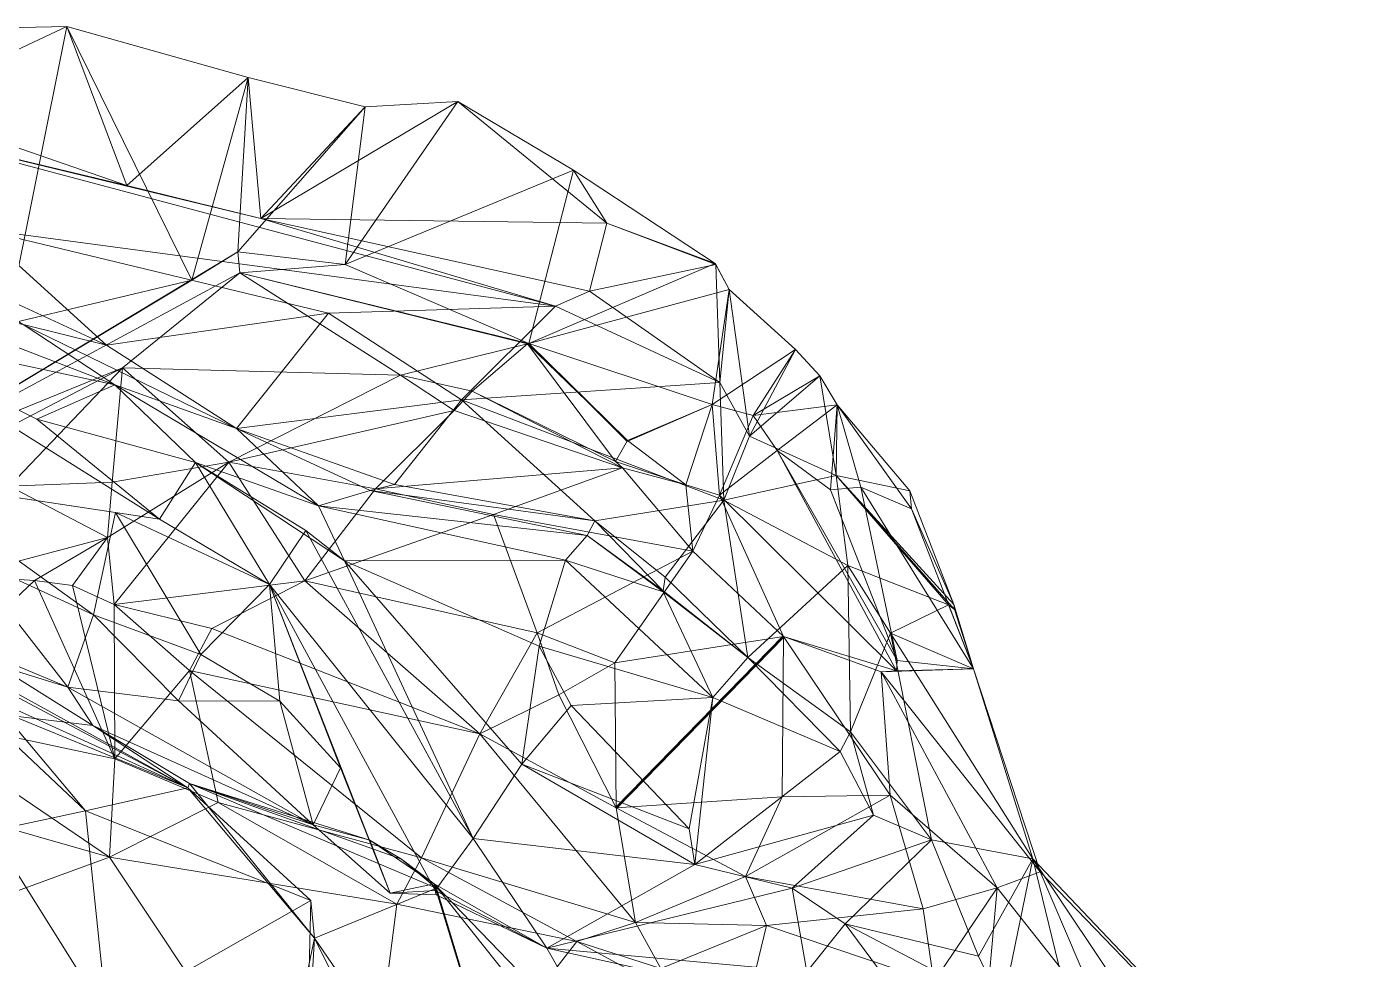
# Model space of a CAD drawing. Extents: x 8150 to 8561, y 2087 to 2332.
# Drawn here: x 8415.8 to 8561.4, y 2229.2 to 2331.7 of the extents above; entities that cross this region are included whole.
import ezdxf

# ---------------------------------------------------------------- set-up
doc = ezdxf.new("R2010")
doc.units = 0
doc.header["$MEASUREMENT"] = 0
doc.linetypes.add('CONTINUOUS2', pattern=[0])

msp = doc.modelspace()

# ---------------------------------------------------------------- linework, layer by layer
at = {"color": 2, "linetype": 'CONTINUOUS', "lineweight": 53}
msp.add_line((8498.992, 2264.71, -1092.894), (8480.598, 2245.878, -1117.932), dxfattribs=at)
at = {"color": 7, "linetype": 'CONTINUOUS', "lineweight": 0}
msp.add_polyline3d([(8404.633, 2266.526, -1309.17), (8422.295, 2245.556, -1300), (8447.048, 2235.681, -1275), (8447.44, 2231.538, -1250), (8474.449, 2192.093, -1225), (8482.852, 2190.647, -1200), (8502.935, 2211.088, -1175), (8521.599, 2194.132, -1150)], dxfattribs=at)
at = {"color": 2, "linetype": 'CONTINUOUS2', "lineweight": 0}
for points in [[(8401.594, 2322.982, -1070.353), (8426.844, 2314.243, -1073), (8420.232, 2331.733, -1050), (8401.594, 2322.982, -1070.353)], [(8408.296, 2331.493, -1050), (8401.594, 2322.982, -1070.353), (8420.232, 2331.733, -1050), (8408.296, 2331.493, -1050)], [(8420.232, 2331.733, -1050), (8413.686, 2299.015, -1050), (8408.296, 2331.493, -1050), (8420.232, 2331.733, -1050)], [(8413.686, 2299.015, -1050), (8420.232, 2331.733, -1050), (8433.967, 2303.843, -1050), (8413.686, 2299.015, -1050)], [(8420.232, 2331.733, -1050), (8440.179, 2326.122, -1050), (8433.967, 2303.843, -1050), (8420.232, 2331.733, -1050)], [(8440.179, 2326.122, -1050), (8420.232, 2331.733, -1050), (8426.844, 2314.243, -1073), (8440.179, 2326.122, -1050)], [(8426.844, 2314.243, -1073), (8441.563, 2310.633, -1073), (8440.179, 2326.122, -1050), (8426.844, 2314.243, -1073)], [(8440.179, 2326.122, -1050), (8439.05, 2306.967, -1050), (8433.967, 2303.843, -1050), (8440.179, 2326.122, -1050)], [(8453.036, 2322.902, -1050), (8439.05, 2306.967, -1050), (8440.179, 2326.122, -1050), (8453.036, 2322.902, -1050)], [(8453.036, 2322.902, -1050), (8440.179, 2326.122, -1050), (8441.563, 2310.633, -1073), (8453.036, 2322.902, -1050)], [(8453.036, 2322.902, -1050), (8441.563, 2310.633, -1073), (8463.214, 2323.487, -1050), (8453.036, 2322.902, -1050)], [(8463.214, 2323.487, -1050), (8441.563, 2310.633, -1073), (8479.558, 2310.118, -1058.581), (8463.214, 2323.487, -1050)], [(8463.214, 2323.487, -1050), (8450.826, 2305.587, -1050), (8453.036, 2322.902, -1050), (8463.214, 2323.487, -1050)], [(8450.826, 2305.587, -1050), (8463.214, 2323.487, -1050), (8475.897, 2315.927, -1050), (8450.826, 2305.587, -1050)], [(8479.558, 2310.118, -1058.581), (8475.897, 2315.927, -1050), (8463.214, 2323.487, -1050), (8479.558, 2310.118, -1058.581)], [(8401.594, 2322.982, -1070.353), (8400.278, 2320.612, -1083.261), (8426.844, 2314.243, -1073), (8401.594, 2322.982, -1070.353)], [(8453.036, 2322.902, -1050), (8450.826, 2305.587, -1050), (8439.05, 2306.967, -1050), (8453.036, 2322.902, -1050)], [(8400.278, 2320.612, -1083.261), (8410.505, 2309.486, -1095), (8473.942, 2301.001, -1081.09), (8400.278, 2320.612, -1083.261)], [(8441.563, 2310.633, -1073), (8400.278, 2320.612, -1083.261), (8473.942, 2301.001, -1081.09), (8441.563, 2310.633, -1073)], [(8441.563, 2310.633, -1073), (8426.844, 2314.243, -1073), (8400.278, 2320.612, -1083.261), (8441.563, 2310.633, -1073)], [(8450.826, 2305.587, -1050), (8475.897, 2315.927, -1050), (8470.998, 2296.88, -1050), (8450.826, 2305.587, -1050)], [(8470.998, 2296.88, -1050), (8475.897, 2315.927, -1050), (8491.465, 2305.675, -1050), (8470.998, 2296.88, -1050)], [(8475.897, 2315.927, -1050), (8479.558, 2310.118, -1058.581), (8491.465, 2305.675, -1050), (8475.897, 2315.927, -1050)], [(8479.558, 2310.118, -1058.581), (8441.563, 2310.633, -1073), (8477.683, 2302.65, -1071.796), (8479.558, 2310.118, -1058.581)], [(8441.563, 2310.633, -1073), (8473.942, 2301.001, -1081.09), (8477.683, 2302.65, -1071.796), (8441.563, 2310.633, -1073)], [(8410.505, 2309.486, -1095), (8400.773, 2307.693, -1104.875), (8424.603, 2296.717, -1111.505), (8410.505, 2309.486, -1095)], [(8473.942, 2301.001, -1081.09), (8410.505, 2309.486, -1095), (8448.991, 2300.222, -1095), (8473.942, 2301.001, -1081.09)], [(8410.505, 2309.486, -1095), (8424.603, 2296.717, -1111.505), (8448.991, 2300.222, -1095), (8410.505, 2309.486, -1095)], [(8479.558, 2310.118, -1058.581), (8477.683, 2302.65, -1071.796), (8491.562, 2305.585, -1055.141), (8479.558, 2310.118, -1058.581)], [(8491.562, 2305.585, -1055.141), (8491.465, 2305.675, -1050), (8479.558, 2310.118, -1058.581), (8491.562, 2305.585, -1055.141)], [(8424.603, 2296.717, -1111.505), (8400.773, 2307.693, -1104.875), (8415.443, 2299, -1120), (8424.603, 2296.717, -1111.505)], [(8439.262, 2304.664, -1056.245), (8399.921, 2283.424, -1059.859), (8439.05, 2306.967, -1050), (8439.262, 2304.664, -1056.245)], [(8433.967, 2303.843, -1050), (8439.05, 2306.967, -1050), (8399.921, 2283.424, -1059.859), (8433.967, 2303.843, -1050)], [(8450.826, 2305.587, -1050), (8439.262, 2304.664, -1056.245), (8439.05, 2306.967, -1050), (8450.826, 2305.587, -1050)], [(8426.346, 2294.229, -1073), (8399.921, 2283.424, -1059.859), (8439.262, 2304.664, -1056.245), (8426.346, 2294.229, -1073)], [(8439.262, 2304.664, -1056.245), (8456.893, 2293.424, -1073), (8426.346, 2294.229, -1073), (8439.262, 2304.664, -1056.245)], [(8450.826, 2305.587, -1050), (8470.998, 2296.88, -1050), (8439.262, 2304.664, -1056.245), (8450.826, 2305.587, -1050)], [(8439.262, 2304.664, -1056.245), (8470.852, 2296.865, -1057.453), (8456.893, 2293.424, -1073), (8439.262, 2304.664, -1056.245)], [(8470.998, 2296.88, -1050), (8470.852, 2296.865, -1057.453), (8439.262, 2304.664, -1056.245), (8470.998, 2296.88, -1050)], [(8470.998, 2296.88, -1050), (8491.465, 2305.675, -1050), (8493.008, 2302.843, -1050), (8470.998, 2296.88, -1050)], [(8491.991, 2292.619, -1073), (8491.562, 2305.585, -1055.141), (8477.683, 2302.65, -1071.796), (8491.991, 2292.619, -1073)], [(8493.008, 2302.843, -1050), (8491.465, 2305.675, -1050), (8491.562, 2305.585, -1055.141), (8493.008, 2302.843, -1050)], [(8491.562, 2305.585, -1055.141), (8491.991, 2292.619, -1073), (8493.008, 2302.843, -1050), (8491.562, 2305.585, -1055.141)], [(8413.686, 2299.015, -1050), (8433.967, 2303.843, -1050), (8399.921, 2283.424, -1059.859), (8413.686, 2299.015, -1050)], [(8425.522, 2292.357, -1134.147), (8400.802, 2301.877, -1138.517), (8397.28, 2298.387, -1150), (8425.522, 2292.357, -1134.147)], [(8425.522, 2292.357, -1134.147), (8415.443, 2299, -1120), (8400.802, 2301.877, -1138.517), (8425.522, 2292.357, -1134.147)], [(8493.008, 2302.843, -1050), (8491.148, 2290.177, -1050), (8470.998, 2296.88, -1050), (8493.008, 2302.843, -1050)], [(8491.991, 2292.619, -1073), (8477.683, 2302.65, -1071.796), (8473.942, 2301.001, -1081.09), (8491.991, 2292.619, -1073)], [(8493.008, 2302.843, -1050), (8500.306, 2296.251, -1050), (8491.148, 2290.177, -1050), (8493.008, 2302.843, -1050)], [(8493.008, 2302.843, -1050), (8491.991, 2292.619, -1073), (8495.241, 2286.698, -1073), (8493.008, 2302.843, -1050)], [(8495.241, 2286.698, -1073), (8500.306, 2296.251, -1050), (8493.008, 2302.843, -1050), (8495.241, 2286.698, -1073)], [(8424.603, 2296.717, -1111.505), (8438.872, 2287.551, -1120), (8448.991, 2300.222, -1095), (8424.603, 2296.717, -1111.505)], [(8463.588, 2290.712, -1098.046), (8448.991, 2300.222, -1095), (8438.872, 2287.551, -1120), (8463.588, 2290.712, -1098.046)], [(8473.942, 2301.001, -1081.09), (8448.991, 2300.222, -1095), (8463.588, 2290.712, -1095), (8473.942, 2301.001, -1081.09)], [(8463.588, 2290.712, -1098.046), (8463.588, 2290.712, -1095), (8448.991, 2300.222, -1095), (8463.588, 2290.712, -1098.046)], [(8473.942, 2301.001, -1081.09), (8463.588, 2290.712, -1095), (8491.991, 2292.619, -1073), (8473.942, 2301.001, -1081.09)], [(8424.603, 2296.717, -1111.505), (8415.443, 2299, -1120), (8438.872, 2287.551, -1120), (8424.603, 2296.717, -1111.505)], [(8415.443, 2299, -1120), (8425.522, 2292.357, -1134.147), (8438.872, 2287.551, -1120), (8415.443, 2299, -1120)], [(8397.28, 2298.387, -1150), (8416.93, 2288.598, -1150), (8425.522, 2292.357, -1134.147), (8397.28, 2298.387, -1150)], [(8416.93, 2288.598, -1150), (8397.28, 2298.387, -1150), (8430.427, 2277.584, -1175), (8416.93, 2288.598, -1150)], [(8402.78, 2281.777, -1175), (8430.427, 2277.584, -1175), (8397.28, 2298.387, -1150), (8402.78, 2281.777, -1175)], [(8464.771, 2291.655, -1073), (8456.893, 2293.424, -1073), (8470.852, 2296.865, -1057.453), (8464.771, 2291.655, -1073)], [(8464.771, 2291.655, -1073), (8470.852, 2296.865, -1057.453), (8480.527, 2283.933, -1073), (8464.771, 2291.655, -1073)], [(8481.841, 2286.231, -1057.951), (8470.852, 2296.865, -1057.453), (8470.998, 2296.88, -1050), (8481.841, 2286.231, -1057.951)], [(8470.852, 2296.865, -1057.453), (8481.841, 2286.231, -1057.951), (8480.527, 2283.933, -1073), (8470.852, 2296.865, -1057.453)], [(8481.823, 2286.142, -1050), (8470.998, 2296.88, -1050), (8491.148, 2290.177, -1050), (8481.823, 2286.142, -1050)], [(8470.998, 2296.88, -1050), (8481.823, 2286.142, -1050), (8481.841, 2286.231, -1057.951), (8470.998, 2296.88, -1050)], [(8495.635, 2288.998, -1050), (8491.148, 2290.177, -1050), (8500.306, 2296.251, -1050), (8495.635, 2288.998, -1050)], [(8502.963, 2293.349, -1050), (8500.306, 2296.251, -1050), (8495.241, 2286.698, -1073), (8502.963, 2293.349, -1050)], [(8502.963, 2293.349, -1050), (8495.635, 2288.998, -1050), (8500.306, 2296.251, -1050), (8502.963, 2293.349, -1050)], [(8401.177, 2281.081, -1072.536), (8399.921, 2283.424, -1059.859), (8426.346, 2294.229, -1073), (8401.177, 2281.081, -1072.536)], [(8413.952, 2281.205, -1095), (8401.177, 2281.081, -1072.536), (8426.346, 2294.229, -1073), (8413.952, 2281.205, -1095)], [(8425.235, 2281.666, -1094.16), (8413.952, 2281.205, -1095), (8426.346, 2294.229, -1073), (8425.235, 2281.666, -1094.16)], [(8438.038, 2283.857, -1095), (8425.235, 2281.666, -1094.16), (8426.346, 2294.229, -1073), (8438.038, 2283.857, -1095)], [(8426.346, 2294.229, -1073), (8456.893, 2293.424, -1073), (8438.038, 2283.857, -1095), (8426.346, 2294.229, -1073)], [(8462.808, 2289.536, -1080.141), (8438.038, 2283.857, -1095), (8456.893, 2293.424, -1073), (8462.808, 2289.536, -1080.141)], [(8462.808, 2289.536, -1080.141), (8456.893, 2293.424, -1073), (8464.771, 2291.655, -1073), (8462.808, 2289.536, -1080.141)], [(8502.963, 2293.349, -1050), (8495.241, 2286.698, -1073), (8504.757, 2282.401, -1073), (8502.963, 2293.349, -1050)], [(8504.874, 2290.148, -1050), (8495.635, 2288.998, -1050), (8502.963, 2293.349, -1050), (8504.874, 2290.148, -1050)], [(8502.963, 2293.349, -1050), (8504.757, 2282.401, -1073), (8504.874, 2290.148, -1050), (8502.963, 2293.349, -1050)], [(8434.389, 2283.817, -1150), (8425.522, 2292.357, -1134.147), (8416.93, 2288.598, -1150), (8434.389, 2283.817, -1150)], [(8438.872, 2287.551, -1120), (8425.522, 2292.357, -1134.147), (8447.912, 2279.048, -1133.636), (8438.872, 2287.551, -1120)], [(8447.912, 2279.048, -1133.636), (8425.522, 2292.357, -1134.147), (8434.389, 2283.817, -1150), (8447.912, 2279.048, -1133.636)], [(8462.808, 2289.536, -1080.141), (8464.771, 2291.655, -1073), (8481.288, 2283.241, -1075.175), (8462.808, 2289.536, -1080.141)], [(8463.588, 2290.712, -1095), (8492.416, 2279.685, -1095), (8491.991, 2292.619, -1073), (8463.588, 2290.712, -1095)], [(8480.527, 2283.933, -1073), (8481.288, 2283.241, -1075.175), (8464.771, 2291.655, -1073), (8480.527, 2283.933, -1073)], [(8492.416, 2279.685, -1095), (8492.416, 2279.685, -1091.618), (8491.991, 2292.619, -1073), (8492.416, 2279.685, -1095)], [(8495.241, 2286.698, -1073), (8491.991, 2292.619, -1073), (8492.416, 2279.685, -1091.618), (8495.241, 2286.698, -1073)], [(8456.257, 2281.396, -1113.076), (8463.588, 2290.712, -1098.046), (8438.872, 2287.551, -1120), (8456.257, 2281.396, -1113.076)], [(8456.257, 2281.396, -1113.076), (8478.246, 2277.418, -1112.346), (8463.588, 2290.712, -1098.046), (8456.257, 2281.396, -1113.076)], [(8463.588, 2290.712, -1095), (8478.246, 2277.418, -1112.346), (8492.416, 2279.685, -1095), (8463.588, 2290.712, -1095)], [(8463.588, 2290.712, -1095), (8463.588, 2290.712, -1098.046), (8478.246, 2277.418, -1112.346), (8463.588, 2290.712, -1095)], [(8491.148, 2290.177, -1050), (8481.841, 2286.231, -1057.951), (8481.823, 2286.142, -1050), (8491.148, 2290.177, -1050)], [(8491.148, 2290.177, -1050), (8488.244, 2281.359, -1073), (8481.841, 2286.231, -1057.951), (8491.148, 2290.177, -1050)], [(8491.942, 2280.233, -1073), (8488.244, 2281.359, -1073), (8491.148, 2290.177, -1050), (8491.942, 2280.233, -1073)], [(8491.148, 2290.177, -1050), (8495.635, 2288.998, -1050), (8491.942, 2280.233, -1073), (8491.148, 2290.177, -1050)], [(8504.874, 2290.148, -1050), (8498.299, 2285.126, -1050), (8495.635, 2288.998, -1050), (8504.874, 2290.148, -1050)], [(8504.133, 2280.805, -1050), (8498.299, 2285.126, -1050), (8504.874, 2290.148, -1050), (8504.133, 2280.805, -1050)], [(8504.874, 2290.148, -1050), (8507.494, 2281.104, -1050), (8504.133, 2280.805, -1050), (8504.874, 2290.148, -1050)], [(8504.874, 2290.148, -1050), (8504.757, 2282.401, -1073), (8512.87, 2280.704, -1050), (8504.874, 2290.148, -1050)], [(8504.874, 2290.148, -1050), (8512.87, 2280.704, -1050), (8513.057, 2278.73, -1050), (8504.874, 2290.148, -1050)], [(8504.874, 2290.148, -1050), (8513.057, 2278.73, -1050), (8507.494, 2281.104, -1050), (8504.874, 2290.148, -1050)], [(8430.427, 2277.584, -1175), (8434.389, 2283.817, -1150), (8416.93, 2288.598, -1150), (8430.427, 2277.584, -1175)], [(8462.808, 2289.536, -1080.141), (8454.147, 2280.922, -1094.402), (8438.038, 2283.857, -1095), (8462.808, 2289.536, -1080.141)], [(8454.147, 2280.922, -1094.402), (8462.808, 2289.536, -1080.141), (8481.288, 2283.241, -1075.175), (8454.147, 2280.922, -1094.402)], [(8495.635, 2288.998, -1050), (8498.299, 2285.126, -1050), (8491.942, 2280.233, -1073), (8495.635, 2288.998, -1050)], [(8456.257, 2281.396, -1113.076), (8438.872, 2287.551, -1120), (8453.58, 2280.74, -1120), (8456.257, 2281.396, -1113.076)], [(8453.58, 2280.74, -1120), (8438.872, 2287.551, -1120), (8447.912, 2279.048, -1133.636), (8453.58, 2280.74, -1120)], [(8488.244, 2281.359, -1073), (8480.527, 2283.933, -1073), (8481.841, 2286.231, -1057.951), (8488.244, 2281.359, -1073)], [(8504.757, 2282.401, -1073), (8495.241, 2286.698, -1073), (8492.416, 2279.685, -1091.618), (8504.757, 2282.401, -1073)], [(8491.942, 2280.233, -1073), (8498.299, 2285.126, -1050), (8511.396, 2260.929, -1073), (8491.942, 2280.233, -1073)], [(8511.456, 2262.05, -1071.851), (8511.396, 2260.929, -1073), (8498.299, 2285.126, -1050), (8511.456, 2262.05, -1071.851)], [(8498.299, 2285.126, -1050), (8504.133, 2280.805, -1050), (8511.456, 2262.05, -1071.851), (8498.299, 2285.126, -1050)], [(8425.451, 2268.202, -1120), (8424.696, 2275.569, -1104.429), (8438.038, 2283.857, -1095), (8425.451, 2268.202, -1120)], [(8425.235, 2281.666, -1094.16), (8438.038, 2283.857, -1095), (8424.696, 2275.569, -1104.429), (8425.235, 2281.666, -1094.16)], [(8425.451, 2268.202, -1120), (8438.038, 2283.857, -1095), (8446.379, 2270.818, -1105.73), (8425.451, 2268.202, -1120)], [(8434.389, 2283.817, -1150), (8430.427, 2277.584, -1175), (8442.495, 2270.42, -1175), (8434.389, 2283.817, -1150)], [(8434.389, 2283.817, -1150), (8450.762, 2273.024, -1150), (8447.912, 2279.048, -1133.636), (8434.389, 2283.817, -1150)], [(8434.389, 2283.817, -1150), (8446.491, 2276.359, -1157.73), (8450.762, 2273.024, -1150), (8434.389, 2283.817, -1150)], [(8442.495, 2270.42, -1175), (8446.491, 2276.359, -1157.73), (8434.389, 2283.817, -1150), (8442.495, 2270.42, -1175)], [(8454.147, 2280.922, -1094.402), (8446.379, 2270.818, -1105.73), (8438.038, 2283.857, -1095), (8454.147, 2280.922, -1094.402)], [(8467.126, 2278.123, -1095), (8454.147, 2280.922, -1094.402), (8481.288, 2283.241, -1075.175), (8467.126, 2278.123, -1095)], [(8467.126, 2278.123, -1095), (8481.288, 2283.241, -1075.175), (8489.027, 2274.081, -1090.797), (8467.126, 2278.123, -1095)], [(8488.244, 2281.359, -1073), (8481.288, 2283.241, -1075.175), (8480.527, 2283.933, -1073), (8488.244, 2281.359, -1073)], [(8489.027, 2274.081, -1090.797), (8481.288, 2283.241, -1075.175), (8488.244, 2281.359, -1073), (8489.027, 2274.081, -1090.797)], [(8402.78, 2281.777, -1175), (8425.601, 2278.309, -1180.42), (8430.427, 2277.584, -1175), (8402.78, 2281.777, -1175)], [(8423.189, 2267.074, -1200), (8425.601, 2278.309, -1180.42), (8402.78, 2281.777, -1175), (8423.189, 2267.074, -1200)], [(8402.78, 2281.777, -1175), (8409.097, 2273.545, -1200), (8423.189, 2267.074, -1200), (8402.78, 2281.777, -1175)], [(8413.952, 2281.205, -1095), (8424.696, 2275.569, -1104.429), (8408.805, 2271.366, -1120), (8413.952, 2281.205, -1095)], [(8425.235, 2281.666, -1094.16), (8424.696, 2275.569, -1104.429), (8413.952, 2281.205, -1095), (8425.235, 2281.666, -1094.16)], [(8478.246, 2277.418, -1112.346), (8456.257, 2281.396, -1113.076), (8453.58, 2280.74, -1120), (8478.246, 2277.418, -1112.346)], [(8488.244, 2281.359, -1073), (8491.942, 2280.233, -1073), (8489.027, 2274.081, -1090.797), (8488.244, 2281.359, -1073)], [(8504.757, 2282.401, -1073), (8492.416, 2279.685, -1091.618), (8506.039, 2272.492, -1095.01), (8504.757, 2282.401, -1073)], [(8517.713, 2268.219, -1068.799), (8504.757, 2282.401, -1073), (8517.754, 2267.655, -1073), (8517.713, 2268.219, -1068.799)], [(8517.713, 2268.219, -1068.799), (8512.87, 2280.704, -1050), (8504.757, 2282.401, -1073), (8517.713, 2268.219, -1068.799)], [(8517.1, 2268.166, -1081.279), (8517.754, 2267.655, -1073), (8504.757, 2282.401, -1073), (8517.1, 2268.166, -1081.279)], [(8504.757, 2282.401, -1073), (8506.039, 2272.492, -1095.01), (8517.1, 2268.166, -1081.279), (8504.757, 2282.401, -1073)], [(8446.379, 2270.818, -1105.73), (8454.147, 2280.922, -1094.402), (8467.126, 2278.123, -1095), (8446.379, 2270.818, -1105.73)], [(8453.58, 2280.74, -1120), (8447.912, 2279.048, -1133.636), (8477.406, 2275.792, -1120), (8453.58, 2280.74, -1120)], [(8453.58, 2280.74, -1120), (8477.406, 2275.792, -1120), (8478.246, 2277.418, -1112.346), (8453.58, 2280.74, -1120)], [(8498.992, 2264.71, -1092.894), (8489.027, 2274.081, -1090.797), (8491.942, 2280.233, -1073), (8498.992, 2264.71, -1092.894)], [(8498.992, 2264.71, -1092.894), (8491.942, 2280.233, -1073), (8511.396, 2260.929, -1073), (8498.992, 2264.71, -1092.894)], [(8511.456, 2262.05, -1071.851), (8504.133, 2280.805, -1050), (8507.494, 2281.104, -1050), (8511.456, 2262.05, -1071.851)], [(8519.843, 2261.152, -1073), (8511.456, 2262.05, -1071.851), (8507.494, 2281.104, -1050), (8519.843, 2261.152, -1073)], [(8507.494, 2281.104, -1050), (8513.057, 2278.73, -1050), (8519.843, 2261.152, -1073), (8507.494, 2281.104, -1050)], [(8513.057, 2278.73, -1050), (8512.87, 2280.704, -1050), (8517.713, 2268.219, -1068.799), (8513.057, 2278.73, -1050)], [(8425.601, 2278.309, -1180.42), (8423.189, 2267.074, -1200), (8434.965, 2262.728, -1200), (8425.601, 2278.309, -1180.42)], [(8430.427, 2277.584, -1175), (8425.601, 2278.309, -1180.42), (8442.495, 2270.42, -1175), (8430.427, 2277.584, -1175)], [(8434.965, 2262.728, -1200), (8442.495, 2270.42, -1175), (8425.601, 2278.309, -1180.42), (8434.965, 2262.728, -1200)], [(8475.035, 2273.096, -1135.649), (8447.912, 2279.048, -1133.636), (8450.762, 2273.024, -1150), (8475.035, 2273.096, -1135.649)], [(8475.035, 2273.096, -1135.649), (8477.406, 2275.792, -1120), (8447.912, 2279.048, -1133.636), (8475.035, 2273.096, -1135.649)], [(8485.989, 2271.221, -1109.379), (8492.416, 2279.685, -1095), (8478.246, 2277.418, -1112.346), (8485.989, 2271.221, -1109.379)], [(8492.416, 2279.685, -1095), (8485.989, 2271.221, -1109.379), (8495.061, 2262.404, -1120.617), (8492.416, 2279.685, -1095)], [(8492.416, 2279.685, -1091.618), (8492.416, 2279.685, -1095), (8506.039, 2272.492, -1095.01), (8492.416, 2279.685, -1091.618)], [(8495.061, 2262.404, -1120.617), (8506.039, 2272.492, -1095.01), (8492.416, 2279.685, -1095), (8495.061, 2262.404, -1120.617)], [(8513.057, 2278.73, -1050), (8517.713, 2268.219, -1068.799), (8519.843, 2261.152, -1073), (8513.057, 2278.73, -1050)], [(8467.126, 2278.123, -1095), (8471.926, 2265.121, -1106.929), (8446.379, 2270.818, -1105.73), (8467.126, 2278.123, -1095)], [(8489.027, 2274.081, -1095), (8467.126, 2278.123, -1095), (8489.027, 2274.081, -1090.797), (8489.027, 2274.081, -1095)], [(8489.027, 2274.081, -1095), (8471.926, 2265.121, -1106.929), (8467.126, 2278.123, -1095), (8489.027, 2274.081, -1095)], [(8478.246, 2277.418, -1112.346), (8477.406, 2275.792, -1120), (8485.78, 2269.718, -1114.567), (8478.246, 2277.418, -1112.346)], [(8485.989, 2271.221, -1109.379), (8478.246, 2277.418, -1112.346), (8485.78, 2269.718, -1114.567), (8485.989, 2271.221, -1109.379)], [(8416.692, 2270.862, -1120), (8408.805, 2271.366, -1120), (8424.696, 2275.569, -1104.429), (8416.692, 2270.862, -1120)], [(8424.696, 2275.569, -1104.429), (8420.865, 2270.311, -1120), (8416.692, 2270.862, -1120), (8424.696, 2275.569, -1104.429)], [(8420.865, 2270.311, -1120), (8424.696, 2275.569, -1104.429), (8425.451, 2268.202, -1120), (8420.865, 2270.311, -1120)], [(8446.491, 2276.359, -1157.73), (8442.495, 2270.42, -1175), (8464.882, 2242.505, -1175), (8446.491, 2276.359, -1157.73)], [(8464.882, 2242.505, -1175), (8450.762, 2273.024, -1150), (8446.491, 2276.359, -1157.73), (8464.882, 2242.505, -1175)], [(8477.406, 2275.792, -1120), (8475.035, 2273.096, -1135.649), (8485.751, 2269.591, -1120), (8477.406, 2275.792, -1120)], [(8485.751, 2269.591, -1120), (8485.78, 2269.718, -1114.567), (8477.406, 2275.792, -1120), (8485.751, 2269.591, -1120)], [(8489.027, 2274.081, -1095), (8480.444, 2261.789, -1105.617), (8471.926, 2265.121, -1106.929), (8489.027, 2274.081, -1095)], [(8480.444, 2261.789, -1105.617), (8489.027, 2274.081, -1095), (8498.992, 2264.71, -1092.894), (8480.444, 2261.789, -1105.617)], [(8489.027, 2274.081, -1095), (8489.027, 2274.081, -1090.797), (8498.992, 2264.71, -1092.894), (8489.027, 2274.081, -1095)], [(8420.371, 2259.137, -1225), (8423.189, 2267.074, -1200), (8409.097, 2273.545, -1200), (8420.371, 2259.137, -1225)], [(8409.097, 2273.545, -1200), (8411.293, 2262.889, -1225), (8420.371, 2259.137, -1225), (8409.097, 2273.545, -1200)], [(8450.762, 2273.024, -1150), (8472.127, 2263.639, -1150), (8475.035, 2273.096, -1135.649), (8450.762, 2273.024, -1150)], [(8470.23, 2250.667, -1154.049), (8472.127, 2263.639, -1150), (8450.762, 2273.024, -1150), (8470.23, 2250.667, -1154.049)], [(8464.882, 2242.505, -1175), (8470.23, 2250.667, -1154.049), (8450.762, 2273.024, -1150), (8464.882, 2242.505, -1175)], [(8491.209, 2257.983, -1127.943), (8475.035, 2273.096, -1135.649), (8472.127, 2263.639, -1150), (8491.209, 2257.983, -1127.943)], [(8485.751, 2269.591, -1120), (8475.035, 2273.096, -1135.649), (8491.209, 2257.983, -1127.943), (8485.751, 2269.591, -1120)], [(8506.354, 2254.207, -1115.378), (8506.039, 2272.492, -1095.01), (8495.061, 2262.404, -1120.617), (8506.354, 2254.207, -1115.378)], [(8510.747, 2265.084, -1098.299), (8517.1, 2268.166, -1081.279), (8506.039, 2272.492, -1095.01), (8510.747, 2265.084, -1098.299)], [(8510.747, 2265.084, -1098.299), (8506.039, 2272.492, -1095.01), (8506.354, 2254.207, -1115.378), (8510.747, 2265.084, -1098.299)], [(8408.805, 2271.366, -1120), (8416.692, 2270.862, -1120), (8401.456, 2256.379, -1149.774), (8408.805, 2271.366, -1120)], [(8485.989, 2271.221, -1109.379), (8485.78, 2269.718, -1114.567), (8495.061, 2262.404, -1120.617), (8485.989, 2271.221, -1109.379)], [(8425.535, 2251.271, -1149.069), (8401.456, 2256.379, -1149.774), (8416.692, 2270.862, -1120), (8425.535, 2251.271, -1149.069)], [(8416.692, 2270.862, -1120), (8420.865, 2270.311, -1120), (8425.535, 2251.271, -1149.069), (8416.692, 2270.862, -1120)], [(8420.865, 2270.311, -1120), (8425.451, 2268.202, -1120), (8425.535, 2251.271, -1149.069), (8420.865, 2270.311, -1120)], [(8446.379, 2270.818, -1105.73), (8436.163, 2265.576, -1118.94), (8425.451, 2268.202, -1120), (8446.379, 2270.818, -1105.73)], [(8443.652, 2257.609, -1200), (8442.495, 2270.42, -1175), (8434.965, 2262.728, -1200), (8443.652, 2257.609, -1200)], [(8436.163, 2265.576, -1118.94), (8446.379, 2270.818, -1105.73), (8465.618, 2254.015, -1120), (8436.163, 2265.576, -1118.94)], [(8450.312, 2250.269, -1200), (8442.495, 2270.42, -1175), (8443.652, 2257.609, -1200), (8450.312, 2250.269, -1200)], [(8450.312, 2250.269, -1200), (8455.786, 2236.48, -1200), (8442.495, 2270.42, -1175), (8450.312, 2250.269, -1200)], [(8464.882, 2242.505, -1175), (8442.495, 2270.42, -1175), (8460.716, 2236.796, -1192.188), (8464.882, 2242.505, -1175)], [(8442.495, 2270.42, -1175), (8455.786, 2236.48, -1200), (8460.716, 2236.796, -1192.188), (8442.495, 2270.42, -1175)], [(8446.379, 2270.818, -1105.73), (8471.926, 2265.121, -1106.929), (8465.618, 2254.015, -1120), (8446.379, 2270.818, -1105.73)], [(8485.78, 2269.718, -1114.567), (8485.751, 2269.591, -1120), (8495.061, 2262.404, -1120.617), (8485.78, 2269.718, -1114.567)], [(8485.751, 2269.591, -1120), (8491.209, 2257.983, -1127.943), (8495.061, 2262.404, -1120.617), (8485.751, 2269.591, -1120)], [(8433.724, 2260.965, -1131.505), (8425.535, 2251.271, -1149.069), (8425.451, 2268.202, -1120), (8433.724, 2260.965, -1131.505)], [(8425.451, 2268.202, -1120), (8436.163, 2265.576, -1118.94), (8433.724, 2260.965, -1131.505), (8425.451, 2268.202, -1120)], [(8519.843, 2261.152, -1073), (8517.1, 2268.166, -1081.279), (8510.747, 2265.084, -1098.299), (8519.843, 2261.152, -1073)], [(8517.1, 2268.166, -1081.279), (8519.843, 2261.152, -1073), (8517.754, 2267.655, -1073), (8517.1, 2268.166, -1081.279)], [(8517.713, 2268.219, -1068.799), (8517.754, 2267.655, -1073), (8519.843, 2261.152, -1073), (8517.713, 2268.219, -1068.799)], [(8423.189, 2267.074, -1200), (8420.371, 2259.137, -1225), (8432.521, 2257.621, -1206.591), (8423.189, 2267.074, -1200)], [(8432.521, 2257.621, -1206.591), (8434.965, 2262.728, -1200), (8423.189, 2267.074, -1200), (8432.521, 2257.621, -1206.591)], [(8433.551, 2248.052, -1275), (8402.255, 2262.268, -1279.868), (8400.626, 2266.224, -1287.112), (8433.551, 2248.052, -1275)], [(8400.626, 2266.224, -1287.112), (8401.588, 2265.014, -1300.704), (8433.551, 2248.052, -1275), (8400.626, 2266.224, -1287.112)], [(8433.724, 2260.965, -1131.505), (8436.163, 2265.576, -1118.94), (8465.618, 2254.015, -1120), (8433.724, 2260.965, -1131.505)], [(8433.551, 2248.052, -1275), (8401.588, 2265.014, -1300.704), (8422.295, 2245.556, -1300), (8433.551, 2248.052, -1275)], [(8422.295, 2245.556, -1300), (8401.588, 2265.014, -1300.704), (8411.857, 2243.297, -1308.483), (8422.295, 2245.556, -1300)], [(8471.926, 2265.121, -1106.929), (8474.314, 2258.304, -1109.059), (8465.618, 2254.015, -1120), (8471.926, 2265.121, -1106.929)], [(8474.314, 2258.304, -1109.059), (8471.926, 2265.121, -1106.929), (8480.444, 2261.789, -1105.617), (8474.314, 2258.304, -1109.059)], [(8480.598, 2245.878, -1117.932), (8480.444, 2261.789, -1105.617), (8498.992, 2264.71, -1092.894), (8480.598, 2245.878, -1117.932)], [(8498.992, 2264.71, -1092.894), (8498.839, 2247.093, -1110.74), (8480.598, 2245.878, -1117.932), (8498.992, 2264.71, -1092.894)], [(8498.839, 2247.093, -1110.74), (8498.992, 2264.71, -1092.894), (8510.688, 2247.263, -1095), (8498.839, 2247.093, -1110.74)], [(8509.703, 2260.829, -1080.796), (8498.992, 2264.71, -1092.894), (8511.396, 2260.929, -1073), (8509.703, 2260.829, -1080.796)], [(8498.992, 2264.71, -1092.894), (8509.703, 2260.829, -1080.796), (8510.688, 2247.263, -1095), (8498.992, 2264.71, -1092.894)], [(8510.747, 2265.084, -1098.299), (8506.354, 2254.207, -1115.378), (8515.241, 2242.34, -1120), (8510.747, 2265.084, -1098.299)], [(8526.382, 2240.279, -1095.518), (8519.843, 2261.152, -1073), (8510.747, 2265.084, -1098.299), (8526.382, 2240.279, -1095.518)], [(8515.241, 2242.34, -1120), (8526.382, 2240.279, -1095.518), (8510.747, 2265.084, -1098.299), (8515.241, 2242.34, -1120)], [(8414.269, 2255.996, -1275), (8402.255, 2262.268, -1279.868), (8433.551, 2248.052, -1275), (8414.269, 2255.996, -1275)], [(8420.371, 2259.137, -1225), (8411.293, 2262.889, -1225), (8412.449, 2261.6, -1250), (8420.371, 2259.137, -1225)], [(8434.965, 2262.728, -1200), (8432.521, 2257.621, -1206.591), (8443.652, 2257.609, -1200), (8434.965, 2262.728, -1200)], [(8470.23, 2250.667, -1154.049), (8475.651, 2257.106, -1150), (8472.127, 2263.639, -1150), (8470.23, 2250.667, -1154.049)], [(8472.127, 2263.639, -1150), (8475.651, 2257.106, -1150), (8491.209, 2257.983, -1127.943), (8472.127, 2263.639, -1150)], [(8491.209, 2257.983, -1127.943), (8505.199, 2252.061, -1120), (8495.061, 2262.404, -1120.617), (8491.209, 2257.983, -1127.943)], [(8506.354, 2254.207, -1115.378), (8495.061, 2262.404, -1120.617), (8505.199, 2252.061, -1120), (8506.354, 2254.207, -1115.378)], [(8412.449, 2261.6, -1250), (8423.102, 2254.908, -1250), (8420.371, 2259.137, -1225), (8412.449, 2261.6, -1250)], [(8414.269, 2255.996, -1275), (8423.102, 2254.908, -1250), (8412.449, 2261.6, -1250), (8414.269, 2255.996, -1275)], [(8433.724, 2260.965, -1131.505), (8436.86, 2246.448, -1149.728), (8425.535, 2251.271, -1149.069), (8433.724, 2260.965, -1131.505)], [(8433.724, 2260.965, -1131.505), (8459.224, 2240.368, -1140.199), (8436.86, 2246.448, -1149.728), (8433.724, 2260.965, -1131.505)], [(8465.618, 2254.015, -1120), (8459.224, 2240.368, -1140.199), (8433.724, 2260.965, -1131.505), (8465.618, 2254.015, -1120)], [(8474.314, 2258.304, -1109.059), (8480.444, 2261.789, -1105.617), (8480.598, 2245.878, -1117.932), (8474.314, 2258.304, -1109.059)], [(8511.396, 2260.929, -1073), (8519.843, 2261.152, -1073), (8509.703, 2260.829, -1080.796), (8511.396, 2260.929, -1073)], [(8509.703, 2260.829, -1080.796), (8519.843, 2261.152, -1073), (8527.187, 2238.822, -1086.047), (8509.703, 2260.829, -1080.796)], [(8510.688, 2247.263, -1095), (8509.703, 2260.829, -1080.796), (8522.456, 2237.096, -1094.252), (8510.688, 2247.263, -1095)], [(8527.187, 2238.822, -1086.047), (8522.456, 2237.096, -1094.252), (8509.703, 2260.829, -1080.796), (8527.187, 2238.822, -1086.047)], [(8519.843, 2261.152, -1073), (8511.396, 2260.929, -1073), (8511.456, 2262.05, -1071.851), (8519.843, 2261.152, -1073)], [(8519.843, 2261.152, -1073), (8526.382, 2240.279, -1095.518), (8527.187, 2238.822, -1086.047), (8519.843, 2261.152, -1073)], [(8447.318, 2243.999, -1225), (8432.521, 2257.621, -1206.591), (8420.371, 2259.137, -1225), (8447.318, 2243.999, -1225)], [(8420.371, 2259.137, -1225), (8423.102, 2254.908, -1250), (8447.318, 2243.999, -1225), (8420.371, 2259.137, -1225)], [(8465.618, 2254.015, -1120), (8474.314, 2258.304, -1109.059), (8480.598, 2245.878, -1117.932), (8465.618, 2254.015, -1120)], [(8475.651, 2257.106, -1150), (8488.605, 2243.555, -1150), (8491.209, 2257.983, -1127.943), (8475.651, 2257.106, -1150)], [(8491.209, 2257.983, -1127.943), (8488.605, 2243.555, -1150), (8489.245, 2239.627, -1150.048), (8491.209, 2257.983, -1127.943)], [(8505.199, 2252.061, -1120), (8491.209, 2257.983, -1127.943), (8489.245, 2239.627, -1150.048), (8505.199, 2252.061, -1120)], [(8432.521, 2257.621, -1206.591), (8447.318, 2243.999, -1225), (8443.652, 2257.609, -1200), (8432.521, 2257.621, -1206.591)], [(8447.318, 2243.999, -1225), (8450.312, 2250.269, -1200), (8443.652, 2257.609, -1200), (8447.318, 2243.999, -1225)], [(8475.651, 2257.106, -1150), (8470.23, 2250.667, -1154.049), (8488.605, 2243.555, -1150), (8475.651, 2257.106, -1150)], [(8401.456, 2256.379, -1149.774), (8424.947, 2240.446, -1163.058), (8401.504, 2247.166, -1160.862), (8401.456, 2256.379, -1149.774)], [(8425.535, 2251.271, -1149.069), (8424.947, 2240.446, -1163.058), (8401.456, 2256.379, -1149.774), (8425.535, 2251.271, -1149.069)], [(8423.102, 2254.908, -1250), (8414.269, 2255.996, -1275), (8433.551, 2248.052, -1275), (8423.102, 2254.908, -1250)], [(8433.73, 2248.557, -1250), (8447.318, 2243.999, -1225), (8423.102, 2254.908, -1250), (8433.73, 2248.557, -1250)], [(8433.551, 2248.052, -1275), (8433.73, 2248.557, -1250), (8423.102, 2254.908, -1250), (8433.551, 2248.052, -1275)], [(8482.705, 2233.261, -1139.992), (8459.224, 2240.368, -1140.199), (8465.618, 2254.015, -1120), (8482.705, 2233.261, -1139.992)], [(8465.618, 2254.015, -1120), (8480.598, 2245.878, -1117.932), (8482.705, 2233.261, -1139.992), (8465.618, 2254.015, -1120)], [(8506.354, 2254.207, -1115.378), (8505.199, 2252.061, -1120), (8508.862, 2245.06, -1120), (8506.354, 2254.207, -1115.378)], [(8508.862, 2245.06, -1120), (8515.241, 2242.34, -1120), (8506.354, 2254.207, -1115.378), (8508.862, 2245.06, -1120)], [(8508.862, 2245.06, -1120), (8505.199, 2252.061, -1120), (8489.245, 2239.627, -1150.048), (8508.862, 2245.06, -1120)], [(8436.86, 2246.448, -1149.728), (8424.947, 2240.446, -1163.058), (8425.535, 2251.271, -1149.069), (8436.86, 2246.448, -1149.728)], [(8470.23, 2250.667, -1154.049), (8464.882, 2242.505, -1175), (8489.245, 2239.627, -1150.048), (8470.23, 2250.667, -1154.049)], [(8489.245, 2239.627, -1150.048), (8488.605, 2243.555, -1150), (8470.23, 2250.667, -1154.049), (8489.245, 2239.627, -1150.048)], [(8450.312, 2250.269, -1200), (8447.318, 2243.999, -1225), (8455.786, 2236.48, -1200), (8450.312, 2250.269, -1200)], [(8433.551, 2248.052, -1275), (8422.295, 2245.556, -1300), (8447.048, 2235.681, -1275), (8433.551, 2248.052, -1275)], [(8433.73, 2248.557, -1250), (8433.551, 2248.052, -1275), (8447.44, 2231.538, -1250), (8433.73, 2248.557, -1250)], [(8447.048, 2235.681, -1275), (8447.44, 2231.538, -1250), (8433.551, 2248.052, -1275), (8447.048, 2235.681, -1275)], [(8447.44, 2231.538, -1250), (8460.864, 2237.037, -1225), (8433.73, 2248.557, -1250), (8447.44, 2231.538, -1250)], [(8460.864, 2237.037, -1225), (8457.007, 2240.236, -1225), (8433.73, 2248.557, -1250), (8460.864, 2237.037, -1225)], [(8433.73, 2248.557, -1250), (8457.007, 2240.236, -1225), (8453.527, 2242.306, -1225), (8433.73, 2248.557, -1250)], [(8453.527, 2242.306, -1225), (8447.318, 2243.999, -1225), (8433.73, 2248.557, -1250), (8453.527, 2242.306, -1225)], [(8401.504, 2247.166, -1160.862), (8424.947, 2240.446, -1163.058), (8400.27, 2231.45, -1175), (8401.504, 2247.166, -1160.862)], [(8436.86, 2246.448, -1149.728), (8456.502, 2235.276, -1149.393), (8424.947, 2240.446, -1163.058), (8436.86, 2246.448, -1149.728)], [(8456.502, 2235.276, -1149.393), (8436.86, 2246.448, -1149.728), (8459.224, 2240.368, -1140.199), (8456.502, 2235.276, -1149.393)], [(8480.598, 2245.878, -1117.932), (8498.839, 2247.093, -1110.74), (8494.823, 2238.327, -1120), (8480.598, 2245.878, -1117.932)], [(8494.823, 2238.327, -1120), (8498.839, 2247.093, -1110.74), (8510.688, 2247.263, -1095), (8494.823, 2238.327, -1120)], [(8510.688, 2247.263, -1095), (8514.316, 2234.774, -1106.863), (8494.823, 2238.327, -1120), (8510.688, 2247.263, -1095)], [(8514.316, 2234.774, -1106.863), (8510.688, 2247.263, -1095), (8522.456, 2237.096, -1094.252), (8514.316, 2234.774, -1106.863)], [(8422.295, 2245.556, -1300), (8411.857, 2243.297, -1308.483), (8424.651, 2222.947, -1300), (8422.295, 2245.556, -1300)], [(8447.048, 2235.681, -1275), (8422.295, 2245.556, -1300), (8424.651, 2222.947, -1300), (8447.048, 2235.681, -1275)], [(8494.823, 2238.327, -1120), (8482.705, 2233.261, -1139.992), (8480.598, 2245.878, -1117.932), (8494.823, 2238.327, -1120)], [(8489.245, 2239.627, -1150.048), (8499.934, 2237.027, -1150), (8508.862, 2245.06, -1120), (8489.245, 2239.627, -1150.048)], [(8515.241, 2242.34, -1120), (8508.862, 2245.06, -1120), (8499.934, 2237.027, -1150), (8515.241, 2242.34, -1120)], [(8455.786, 2236.48, -1200), (8447.318, 2243.999, -1225), (8453.527, 2242.306, -1225), (8455.786, 2236.48, -1200)], [(8424.651, 2222.947, -1300), (8411.857, 2243.297, -1308.483), (8409.136, 2226.3, -1325), (8424.651, 2222.947, -1300)], [(8460.616, 2237.52, -1214.779), (8453.527, 2242.306, -1225), (8457.007, 2240.236, -1225), (8460.616, 2237.52, -1214.779)], [(8453.527, 2242.306, -1225), (8460.616, 2237.52, -1214.779), (8455.786, 2236.48, -1200), (8453.527, 2242.306, -1225)], [(8460.716, 2236.796, -1192.188), (8472.982, 2230.446, -1200), (8464.882, 2242.505, -1175), (8460.716, 2236.796, -1192.188)], [(8489.245, 2239.627, -1150.048), (8464.882, 2242.505, -1175), (8472.982, 2230.446, -1200), (8489.245, 2239.627, -1150.048)], [(8499.934, 2237.027, -1150), (8505.758, 2233.124, -1150), (8515.241, 2242.34, -1120), (8499.934, 2237.027, -1150)], [(8520.401, 2229.583, -1120), (8515.241, 2242.34, -1120), (8505.758, 2233.124, -1150), (8520.401, 2229.583, -1120)], [(8526.382, 2240.279, -1095.518), (8515.241, 2242.34, -1120), (8520.401, 2229.583, -1120), (8526.382, 2240.279, -1095.518)], [(8400.27, 2231.45, -1175), (8424.947, 2240.446, -1163.058), (8451.944, 2199.878, -1175), (8400.27, 2231.45, -1175)], [(8424.947, 2240.446, -1163.058), (8456.502, 2235.276, -1149.393), (8451.944, 2199.878, -1175), (8424.947, 2240.446, -1163.058)], [(8476.282, 2231.178, -1150), (8456.502, 2235.276, -1149.393), (8459.224, 2240.368, -1140.199), (8476.282, 2231.178, -1150)], [(8460.616, 2237.52, -1214.779), (8457.007, 2240.236, -1225), (8460.864, 2237.037, -1225), (8460.616, 2237.52, -1214.779)], [(8459.224, 2240.368, -1140.199), (8482.705, 2233.261, -1139.992), (8476.282, 2231.178, -1150), (8459.224, 2240.368, -1140.199)], [(8499.934, 2237.027, -1150), (8489.245, 2239.627, -1150.048), (8472.982, 2230.446, -1200), (8499.934, 2237.027, -1150)], [(8526.382, 2240.279, -1095.518), (8520.401, 2229.583, -1120), (8523.028, 2224.048, -1120), (8526.382, 2240.279, -1095.518)], [(8523.028, 2224.048, -1120), (8531.612, 2218.779, -1106.376), (8526.382, 2240.279, -1095.518), (8523.028, 2224.048, -1120)], [(8561.388, 2203.37, -1074.917), (8527.187, 2238.822, -1086.047), (8526.382, 2240.279, -1095.518), (8561.388, 2203.37, -1074.917)], [(8561.388, 2203.37, -1074.917), (8526.382, 2240.279, -1095.518), (8551.382, 2202.851, -1098.619), (8561.388, 2203.37, -1074.917)], [(8526.382, 2240.279, -1095.518), (8531.612, 2218.779, -1106.376), (8551.382, 2202.851, -1098.619), (8526.382, 2240.279, -1095.518)], [(8460.839, 2236.317, -1200), (8455.786, 2236.48, -1200), (8460.616, 2237.52, -1214.779), (8460.839, 2236.317, -1200)], [(8460.864, 2237.037, -1225), (8474.449, 2192.093, -1225), (8460.616, 2237.52, -1214.779), (8460.864, 2237.037, -1225)], [(8484.01, 2208.099, -1200), (8460.616, 2237.52, -1214.779), (8474.449, 2192.093, -1225), (8484.01, 2208.099, -1200)], [(8484.01, 2208.099, -1200), (8480.97, 2216.427, -1200), (8460.616, 2237.52, -1214.779), (8484.01, 2208.099, -1200)], [(8480.97, 2216.427, -1200), (8472.982, 2230.446, -1200), (8460.616, 2237.52, -1214.779), (8480.97, 2216.427, -1200)], [(8460.839, 2236.317, -1200), (8460.616, 2237.52, -1214.779), (8472.982, 2230.446, -1200), (8460.839, 2236.317, -1200)], [(8494.823, 2238.327, -1120), (8497.127, 2232.953, -1120), (8482.705, 2233.261, -1139.992), (8494.823, 2238.327, -1120)], [(8497.127, 2232.953, -1120), (8494.823, 2238.327, -1120), (8514.316, 2234.774, -1106.863), (8497.127, 2232.953, -1120)], [(8522.456, 2237.096, -1094.252), (8527.187, 2238.822, -1086.047), (8534.357, 2222.012, -1095), (8522.456, 2237.096, -1094.252)], [(8561.388, 2203.37, -1074.917), (8534.357, 2222.012, -1095), (8527.187, 2238.822, -1086.047), (8561.388, 2203.37, -1074.917)], [(8447.44, 2231.538, -1250), (8474.449, 2192.093, -1225), (8460.864, 2237.037, -1225), (8447.44, 2231.538, -1250)], [(8460.839, 2236.317, -1200), (8460.716, 2236.796, -1192.188), (8455.786, 2236.48, -1200), (8460.839, 2236.317, -1200)], [(8472.982, 2230.446, -1200), (8460.716, 2236.796, -1192.188), (8460.839, 2236.317, -1200), (8472.982, 2230.446, -1200)], [(8499.934, 2237.027, -1150), (8472.982, 2230.446, -1200), (8501.537, 2227.832, -1162.725), (8499.934, 2237.027, -1150)], [(8505.758, 2233.124, -1150), (8499.934, 2237.027, -1150), (8501.537, 2227.832, -1162.725), (8505.758, 2233.124, -1150)], [(8522.456, 2237.096, -1094.252), (8515.483, 2226.739, -1120), (8514.316, 2234.774, -1106.863), (8522.456, 2237.096, -1094.252)], [(8521.036, 2221.125, -1120), (8515.483, 2226.739, -1120), (8522.456, 2237.096, -1094.252), (8521.036, 2221.125, -1120)], [(8522.456, 2237.096, -1094.252), (8534.357, 2222.012, -1095), (8521.036, 2221.125, -1120), (8522.456, 2237.096, -1094.252)], [(8424.651, 2222.947, -1300), (8446.595, 2217.409, -1275), (8447.048, 2235.681, -1275), (8424.651, 2222.947, -1300)], [(8447.048, 2235.681, -1275), (8446.595, 2217.409, -1275), (8447.44, 2231.538, -1250), (8447.048, 2235.681, -1275)], [(8456.502, 2235.276, -1149.393), (8476.282, 2231.178, -1150), (8451.944, 2199.878, -1175), (8456.502, 2235.276, -1149.393)], [(8514.316, 2234.774, -1106.863), (8515.483, 2226.739, -1120), (8497.127, 2232.953, -1120), (8514.316, 2234.774, -1106.863)], [(8482.705, 2233.261, -1139.992), (8485.5, 2228.215, -1150), (8476.282, 2231.178, -1150), (8482.705, 2233.261, -1139.992)], [(8485.5, 2228.215, -1150), (8482.705, 2233.261, -1139.992), (8497.127, 2232.953, -1120), (8485.5, 2228.215, -1150)], [(8505.758, 2233.124, -1150), (8501.537, 2227.832, -1162.725), (8519.629, 2214.386, -1150), (8505.758, 2233.124, -1150)], [(8523.028, 2224.048, -1120), (8520.401, 2229.583, -1120), (8505.758, 2233.124, -1150), (8523.028, 2224.048, -1120)], [(8505.758, 2233.124, -1150), (8519.629, 2214.386, -1150), (8523.028, 2224.048, -1120), (8505.758, 2233.124, -1150)], [(8497.127, 2232.953, -1120), (8494.755, 2223.26, -1127.299), (8485.5, 2228.215, -1150), (8497.127, 2232.953, -1120)], [(8515.483, 2226.739, -1120), (8494.755, 2223.26, -1127.299), (8497.127, 2232.953, -1120), (8515.483, 2226.739, -1120)], [(8438.618, 2200.41, -1175), (8378.433, 2206.291, -1200), (8393.845, 2231.177, -1175), (8438.618, 2200.41, -1175)], [(8393.845, 2231.177, -1175), (8400.27, 2231.45, -1175), (8438.618, 2200.41, -1175), (8393.845, 2231.177, -1175)], [(8451.944, 2199.878, -1175), (8438.618, 2200.41, -1175), (8400.27, 2231.45, -1175), (8451.944, 2199.878, -1175)], [(8439.022, 2191.453, -1250), (8466.966, 2192.211, -1225), (8447.44, 2231.538, -1250), (8439.022, 2191.453, -1250)], [(8447.44, 2231.538, -1250), (8446.595, 2217.409, -1275), (8439.022, 2191.453, -1250), (8447.44, 2231.538, -1250)], [(8474.449, 2192.093, -1225), (8447.44, 2231.538, -1250), (8466.966, 2192.211, -1225), (8474.449, 2192.093, -1225)], [(8476.282, 2231.178, -1150), (8488.035, 2224.811, -1156.58), (8451.944, 2199.878, -1175), (8476.282, 2231.178, -1150)], [(8480.97, 2216.427, -1200), (8502.321, 2223.983, -1175), (8472.982, 2230.446, -1200), (8480.97, 2216.427, -1200)], [(8502.321, 2223.983, -1175), (8501.537, 2227.832, -1162.725), (8472.982, 2230.446, -1200), (8502.321, 2223.983, -1175)], [(8485.5, 2228.215, -1150), (8488.035, 2224.811, -1156.58), (8476.282, 2231.178, -1150), (8485.5, 2228.215, -1150)]]:
    msp.add_3dface(points, dxfattribs=at)

doc.saveas('drawing.dxf')
